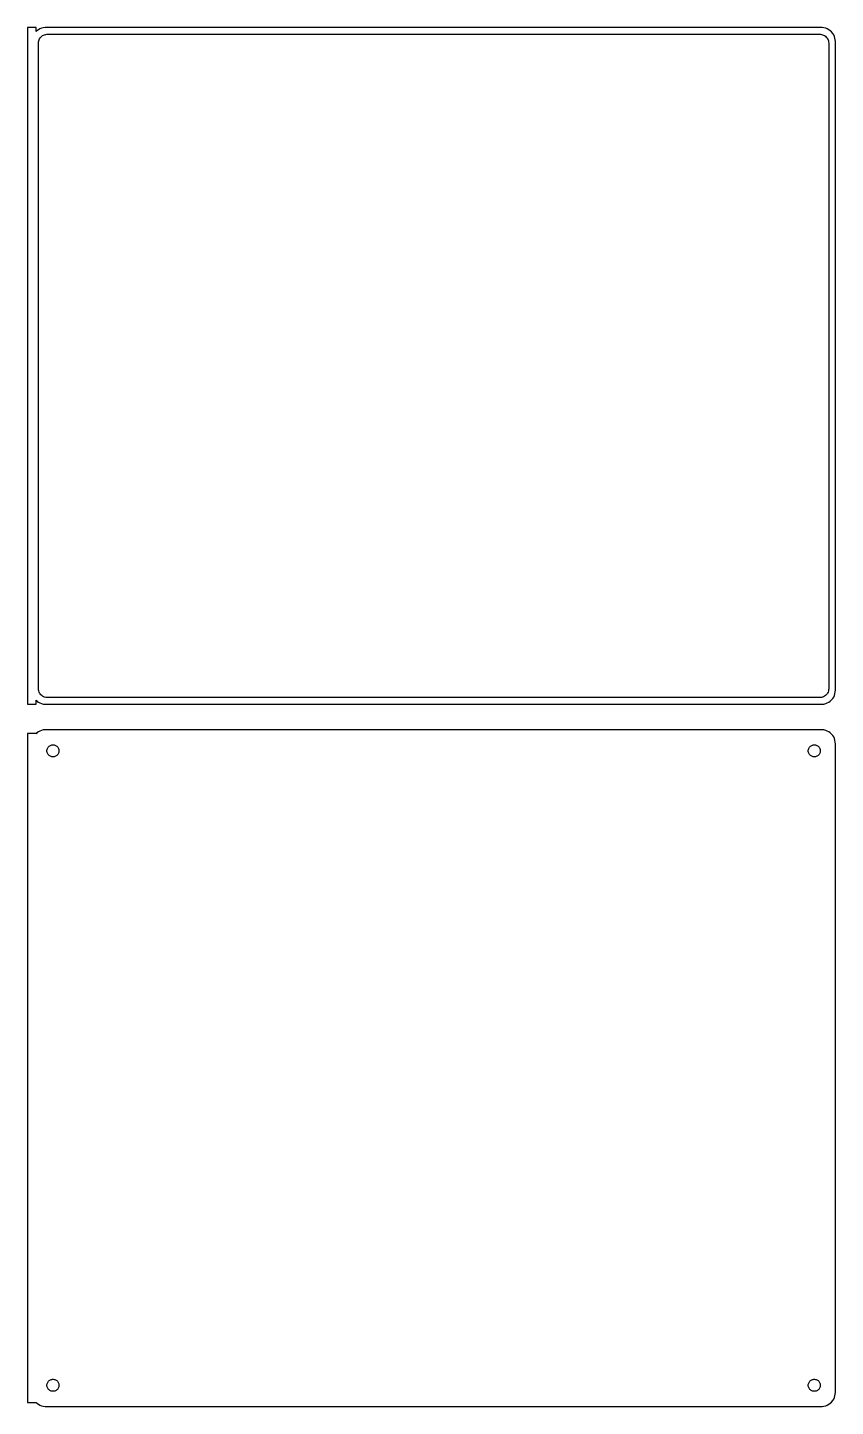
# Model space of a CAD drawing. Header units: metres. Extents: x -144 to 142, y 378 to 867.
import ezdxf

# ---------------------------------------------------------------- set-up
doc = ezdxf.new("R2010")
doc.units = ezdxf.units.M

msp = doc.modelspace()

# ---------------------------------------------------------------- linework, layer by layer
for p, q in [((-141, 866.979), (-144, 866.979)), ((-144, 866.979), (-144, 627.021)), ((-141, 865.559), (-141, 866.979)), ((-140.687, 865.853), (-141, 865.559)), ((-140.179, 866.222), (-140.687, 865.853)), ((-139.629, 866.524), (-140.179, 866.222)), ((-139.045, 866.755), (-139.629, 866.524)), ((-138.437, 866.911), (-139.045, 866.755)), ((-137.814, 866.99), (-138.437, 866.911)), ((137.814, 866.99), (-137.814, 866.99)), ((138.437, 866.911), (137.814, 866.99)), ((139.045, 866.755), (138.437, 866.911)), ((139.629, 866.524), (139.045, 866.755)), ((140.179, 866.222), (139.629, 866.524)), ((140.687, 865.853), (140.179, 866.222)), ((141.145, 865.423), (140.687, 865.853)), ((-140.113, 861.5), (-140.088, 861.89)), ((-140.113, 632.5), (-140.113, 861.5)), ((-140.088, 861.89), (-140.015, 862.274)), ((-140.015, 862.274), (-139.894, 862.646)), ((-139.894, 862.646), (-139.728, 863)), ((-139.728, 863), (-139.518, 863.33)), ((-139.518, 863.33), (-139.269, 863.631)), ((-139.269, 863.631), (-138.984, 863.899)), ((-138.984, 863.899), (-138.668, 864.128)), ((-138.668, 864.128), (-138.325, 864.317)), ((-138.325, 864.317), (-137.962, 864.461)), ((-137.962, 864.461), (-137.583, 864.558)), ((-137.583, 864.558), (-137.195, 864.607)), ((-137.195, 864.607), (137.195, 864.607)), ((137.195, 864.607), (137.583, 864.558)), ((137.583, 864.558), (137.962, 864.461)), ((137.962, 864.461), (138.325, 864.317)), ((138.325, 864.317), (138.668, 864.128)), ((138.668, 864.128), (138.984, 863.899)), ((138.984, 863.899), (139.269, 863.631)), ((139.269, 863.631), (139.518, 863.33)), ((139.518, 863.33), (139.728, 863)), ((139.728, 863), (139.894, 862.646)), ((139.894, 862.646), (140.015, 862.274)), ((140.015, 862.274), (140.088, 861.89)), ((140.088, 861.89), (140.113, 861.5)), ((140.113, 861.5), (140.113, 632.5)), ((141.545, 864.939), (141.145, 865.423)), ((141.882, 864.409), (141.545, 864.939)), ((142.149, 863.841), (141.882, 864.409)), ((142.343, 863.243), (142.149, 863.841)), ((142.461, 862.627), (142.343, 863.243)), ((142.5, 862), (142.461, 862.627)), ((142.5, 632), (142.5, 862)), ((-140.088, 632.11), (-140.113, 632.5)), ((-140.015, 631.726), (-140.088, 632.11)), ((-139.894, 631.354), (-140.015, 631.726)), ((-139.728, 631), (-139.894, 631.354)), ((-139.518, 630.67), (-139.728, 631)), ((139.728, 631), (139.518, 630.67)), ((139.894, 631.354), (139.728, 631)), ((140.015, 631.726), (139.894, 631.354)), ((140.088, 632.11), (140.015, 631.726)), ((140.113, 632.5), (140.088, 632.11)), ((142.343, 630.757), (142.461, 631.373)), ((142.461, 631.373), (142.5, 632)), ((-144, 627.021), (-141, 627.021)), ((-141, 627.021), (-141, 628.441)), ((-141, 628.441), (-140.687, 628.147)), ((-140.687, 628.147), (-140.179, 627.778)), ((-140.179, 627.778), (-139.629, 627.476)), ((-139.629, 627.476), (-139.045, 627.245)), ((-139.269, 630.369), (-139.518, 630.67)), ((-138.984, 630.101), (-139.269, 630.369)), ((-139.045, 627.245), (-138.437, 627.089)), ((-138.668, 629.872), (-138.984, 630.101)), ((-138.325, 629.683), (-138.668, 629.872)), ((-138.437, 627.089), (-137.814, 627.01)), ((-137.962, 629.539), (-138.325, 629.683)), ((-137.583, 629.442), (-137.962, 629.539)), ((-137.814, 627.01), (137.814, 627.01)), ((-137.195, 629.393), (-137.583, 629.442)), ((137.195, 629.393), (-137.195, 629.393)), ((137.583, 629.442), (137.195, 629.393)), ((137.962, 629.539), (137.583, 629.442)), ((137.814, 627.01), (138.437, 627.089)), ((138.325, 629.683), (137.962, 629.539)), ((138.668, 629.872), (138.325, 629.683)), ((138.437, 627.089), (139.045, 627.245)), ((138.984, 630.101), (138.668, 629.872)), ((139.269, 630.369), (138.984, 630.101)), ((139.045, 627.245), (139.629, 627.476)), ((139.518, 630.67), (139.269, 630.369)), ((139.629, 627.476), (140.179, 627.778)), ((140.179, 627.778), (140.687, 628.147)), ((140.687, 628.147), (141.145, 628.577)), ((141.145, 628.577), (141.545, 629.061)), ((141.545, 629.061), (141.882, 629.591)), ((141.882, 629.591), (142.149, 630.159)), ((142.149, 630.159), (142.343, 630.757)), ((-141, 616.653), (-144, 616.653)), ((-144, 616.653), (-144, 379.347)), ((-140.687, 616.853), (-141, 616.559)), ((-141, 616.559), (-141, 616.653)), ((-140.179, 617.222), (-140.687, 616.853)), ((-139.629, 617.524), (-140.179, 617.222)), ((-139.045, 617.755), (-139.629, 617.524)), ((-138.437, 617.911), (-139.045, 617.755)), ((-137.814, 617.99), (-138.437, 617.911)), ((137.814, 617.99), (-137.814, 617.99)), ((138.437, 617.911), (137.814, 617.99)), ((139.045, 617.755), (138.437, 617.911)), ((139.629, 617.524), (139.045, 617.755)), ((140.179, 617.222), (139.629, 617.524)), ((140.687, 616.853), (140.179, 617.222)), ((141.145, 616.423), (140.687, 616.853)), ((141.545, 615.939), (141.145, 616.423)), ((-137.068, 611.031), (-136.985, 611.286)), ((-136.985, 611.286), (-136.871, 611.529)), ((-136.871, 611.529), (-136.727, 611.755)), ((-136.727, 611.755), (-136.557, 611.962)), ((-136.557, 611.962), (-136.361, 612.145)), ((-136.361, 612.145), (-136.144, 612.303)), ((-136.144, 612.303), (-135.909, 612.432)), ((-135.909, 612.432), (-135.66, 612.531)), ((-135.66, 612.531), (-135.4, 612.597)), ((-135.4, 612.597), (-135.134, 612.631)), ((-135.134, 612.631), (-134.866, 612.631)), ((-134.866, 612.631), (-134.6, 612.597)), ((-134.6, 612.597), (-134.34, 612.531)), ((-134.34, 612.531), (-134.091, 612.432)), ((-134.091, 612.432), (-133.856, 612.303)), ((-133.856, 612.303), (-133.639, 612.145)), ((-133.639, 612.145), (-133.443, 611.962)), ((-133.443, 611.962), (-133.273, 611.755)), ((-133.273, 611.755), (-133.129, 611.529)), ((-133.129, 611.529), (-133.015, 611.286)), ((-133.015, 611.286), (-132.932, 611.031)), ((132.932, 611.031), (133.015, 611.286)), ((133.015, 611.286), (133.129, 611.529)), ((133.129, 611.529), (133.273, 611.755)), ((133.273, 611.755), (133.443, 611.962)), ((133.443, 611.962), (133.639, 612.145)), ((133.639, 612.145), (133.856, 612.303)), ((133.856, 612.303), (134.091, 612.432)), ((134.091, 612.432), (134.34, 612.531)), ((134.34, 612.531), (134.6, 612.597)), ((134.6, 612.597), (134.866, 612.631)), ((134.866, 612.631), (135.134, 612.631)), ((135.134, 612.631), (135.4, 612.597)), ((135.4, 612.597), (135.66, 612.531)), ((135.66, 612.531), (135.909, 612.432)), ((135.909, 612.432), (136.144, 612.303)), ((136.144, 612.303), (136.361, 612.145)), ((136.361, 612.145), (136.557, 611.962)), ((136.557, 611.962), (136.727, 611.755)), ((136.727, 611.755), (136.871, 611.529)), ((136.871, 611.529), (136.985, 611.286)), ((136.985, 611.286), (137.068, 611.031)), ((141.882, 615.409), (141.545, 615.939)), ((142.149, 614.841), (141.882, 615.409)), ((142.343, 614.243), (142.149, 614.841)), ((142.461, 613.627), (142.343, 614.243)), ((142.5, 613), (142.461, 613.627)), ((142.5, 383), (142.5, 613)), ((-137.135, 610.5), (-137.118, 610.768)), ((-137.118, 610.232), (-137.135, 610.5)), ((-137.118, 610.768), (-137.068, 611.031)), ((-137.068, 609.969), (-137.118, 610.232)), ((-136.985, 609.714), (-137.068, 609.969)), ((-136.871, 609.471), (-136.985, 609.714)), ((-136.727, 609.245), (-136.871, 609.471)), ((-136.557, 609.038), (-136.727, 609.245)), ((-136.361, 608.855), (-136.557, 609.038)), ((-136.144, 608.697), (-136.361, 608.855)), ((-135.909, 608.568), (-136.144, 608.697)), ((-135.66, 608.469), (-135.909, 608.568)), ((-135.4, 608.403), (-135.66, 608.469)), ((-135.134, 608.369), (-135.4, 608.403)), ((-134.866, 608.369), (-135.134, 608.369)), ((-134.6, 608.403), (-134.866, 608.369)), ((-134.34, 608.469), (-134.6, 608.403)), ((-134.091, 608.568), (-134.34, 608.469)), ((-133.856, 608.697), (-134.091, 608.568)), ((-133.639, 608.855), (-133.856, 608.697)), ((-133.443, 609.038), (-133.639, 608.855)), ((-133.273, 609.245), (-133.443, 609.038)), ((-133.129, 609.471), (-133.273, 609.245)), ((-133.015, 609.714), (-133.129, 609.471)), ((-132.932, 609.969), (-133.015, 609.714)), ((-132.932, 611.031), (-132.882, 610.768)), ((-132.882, 610.232), (-132.932, 609.969)), ((-132.882, 610.768), (-132.865, 610.5)), ((-132.865, 610.5), (-132.882, 610.232)), ((132.865, 610.5), (132.882, 610.768)), ((132.882, 610.232), (132.865, 610.5)), ((132.882, 610.768), (132.932, 611.031)), ((132.932, 609.969), (132.882, 610.232)), ((133.015, 609.714), (132.932, 609.969)), ((133.129, 609.471), (133.015, 609.714)), ((133.273, 609.245), (133.129, 609.471)), ((133.443, 609.038), (133.273, 609.245)), ((133.639, 608.855), (133.443, 609.038)), ((133.856, 608.697), (133.639, 608.855)), ((134.091, 608.568), (133.856, 608.697)), ((134.34, 608.469), (134.091, 608.568)), ((134.6, 608.403), (134.34, 608.469)), ((134.866, 608.369), (134.6, 608.403)), ((135.134, 608.369), (134.866, 608.369)), ((135.4, 608.403), (135.134, 608.369)), ((135.66, 608.469), (135.4, 608.403)), ((135.909, 608.568), (135.66, 608.469)), ((136.144, 608.697), (135.909, 608.568)), ((136.361, 608.855), (136.144, 608.697)), ((136.557, 609.038), (136.361, 608.855)), ((136.727, 609.245), (136.557, 609.038)), ((136.871, 609.471), (136.727, 609.245)), ((136.985, 609.714), (136.871, 609.471)), ((137.068, 609.969), (136.985, 609.714)), ((137.068, 611.031), (137.118, 610.768)), ((137.118, 610.232), (137.068, 609.969)), ((137.118, 610.768), (137.135, 610.5)), ((137.135, 610.5), (137.118, 610.232)), ((-136.985, 386.286), (-136.871, 386.529)), ((-136.871, 386.529), (-136.727, 386.755)), ((-136.727, 386.755), (-136.557, 386.962)), ((-136.557, 386.962), (-136.361, 387.145)), ((-136.361, 387.145), (-136.144, 387.303)), ((-136.144, 387.303), (-135.909, 387.432)), ((-135.909, 387.432), (-135.66, 387.531)), ((-135.66, 387.531), (-135.4, 387.597)), ((-135.4, 387.597), (-135.134, 387.631)), ((-135.134, 387.631), (-134.866, 387.631)), ((-134.866, 387.631), (-134.6, 387.597)), ((-134.6, 387.597), (-134.34, 387.531)), ((-134.34, 387.531), (-134.091, 387.432)), ((-134.091, 387.432), (-133.856, 387.303)), ((-133.856, 387.303), (-133.639, 387.145)), ((-133.639, 387.145), (-133.443, 386.962)), ((-133.443, 386.962), (-133.273, 386.755)), ((-133.273, 386.755), (-133.129, 386.529)), ((-133.129, 386.529), (-133.015, 386.286)), ((133.015, 386.286), (133.129, 386.529)), ((133.129, 386.529), (133.273, 386.755)), ((133.273, 386.755), (133.443, 386.962)), ((133.443, 386.962), (133.639, 387.145)), ((133.639, 387.145), (133.856, 387.303)), ((133.856, 387.303), (134.091, 387.432)), ((134.091, 387.432), (134.34, 387.531)), ((134.34, 387.531), (134.6, 387.597)), ((134.6, 387.597), (134.866, 387.631)), ((134.866, 387.631), (135.134, 387.631)), ((135.134, 387.631), (135.4, 387.597)), ((135.4, 387.597), (135.66, 387.531)), ((135.66, 387.531), (135.909, 387.432)), ((135.909, 387.432), (136.144, 387.303)), ((136.144, 387.303), (136.361, 387.145)), ((136.361, 387.145), (136.557, 386.962)), ((136.557, 386.962), (136.727, 386.755)), ((136.727, 386.755), (136.871, 386.529)), ((136.871, 386.529), (136.985, 386.286)), ((-137.135, 385.5), (-137.118, 385.768)), ((-137.118, 385.232), (-137.135, 385.5)), ((-137.118, 385.768), (-137.068, 386.031)), ((-137.068, 384.969), (-137.118, 385.232)), ((-137.068, 386.031), (-136.985, 386.286)), ((-136.985, 384.714), (-137.068, 384.969)), ((-136.871, 384.471), (-136.985, 384.714)), ((-136.727, 384.245), (-136.871, 384.471)), ((-136.557, 384.038), (-136.727, 384.245)), ((-136.361, 383.855), (-136.557, 384.038)), ((-136.144, 383.697), (-136.361, 383.855)), ((-135.909, 383.568), (-136.144, 383.697)), ((-135.66, 383.469), (-135.909, 383.568)), ((-135.4, 383.403), (-135.66, 383.469)), ((-135.134, 383.369), (-135.4, 383.403)), ((-134.866, 383.369), (-135.134, 383.369)), ((-134.6, 383.403), (-134.866, 383.369)), ((-134.34, 383.469), (-134.6, 383.403)), ((-134.091, 383.568), (-134.34, 383.469)), ((-133.856, 383.697), (-134.091, 383.568)), ((-133.639, 383.855), (-133.856, 383.697)), ((-133.443, 384.038), (-133.639, 383.855)), ((-133.273, 384.245), (-133.443, 384.038)), ((-133.129, 384.471), (-133.273, 384.245)), ((-133.015, 384.714), (-133.129, 384.471)), ((-133.015, 386.286), (-132.932, 386.031)), ((-132.932, 384.969), (-133.015, 384.714)), ((-132.932, 386.031), (-132.882, 385.768)), ((-132.882, 385.232), (-132.932, 384.969)), ((-132.882, 385.768), (-132.865, 385.5)), ((-132.865, 385.5), (-132.882, 385.232)), ((132.865, 385.5), (132.882, 385.768)), ((132.882, 385.232), (132.865, 385.5)), ((132.882, 385.768), (132.932, 386.031)), ((132.932, 384.969), (132.882, 385.232)), ((132.932, 386.031), (133.015, 386.286)), ((133.015, 384.714), (132.932, 384.969)), ((133.129, 384.471), (133.015, 384.714)), ((133.273, 384.245), (133.129, 384.471)), ((133.443, 384.038), (133.273, 384.245)), ((133.639, 383.855), (133.443, 384.038)), ((133.856, 383.697), (133.639, 383.855)), ((134.091, 383.568), (133.856, 383.697)), ((134.34, 383.469), (134.091, 383.568)), ((134.6, 383.403), (134.34, 383.469)), ((134.866, 383.369), (134.6, 383.403)), ((135.134, 383.369), (134.866, 383.369)), ((135.4, 383.403), (135.134, 383.369)), ((135.66, 383.469), (135.4, 383.403)), ((135.909, 383.568), (135.66, 383.469)), ((136.144, 383.697), (135.909, 383.568)), ((136.361, 383.855), (136.144, 383.697)), ((136.557, 384.038), (136.361, 383.855)), ((136.727, 384.245), (136.557, 384.038)), ((136.871, 384.471), (136.727, 384.245)), ((136.985, 384.714), (136.871, 384.471)), ((136.985, 386.286), (137.068, 386.031)), ((137.068, 384.969), (136.985, 384.714)), ((137.068, 386.031), (137.118, 385.768)), ((137.118, 385.232), (137.068, 384.969)), ((137.118, 385.768), (137.135, 385.5)), ((137.135, 385.5), (137.118, 385.232)), ((142.149, 381.159), (142.343, 381.757)), ((142.343, 381.757), (142.461, 382.373)), ((142.461, 382.373), (142.5, 383)), ((-144, 379.347), (-141, 379.347)), ((-141, 379.347), (-141, 379.441)), ((-141, 379.441), (-140.687, 379.147)), ((-140.687, 379.147), (-140.179, 378.778)), ((-140.179, 378.778), (-139.629, 378.476)), ((-139.629, 378.476), (-139.045, 378.245)), ((-139.045, 378.245), (-138.437, 378.089)), ((-138.437, 378.089), (-137.814, 378.01)), ((-137.814, 378.01), (137.814, 378.01)), ((137.814, 378.01), (138.437, 378.089)), ((138.437, 378.089), (139.045, 378.245)), ((139.045, 378.245), (139.629, 378.476)), ((139.629, 378.476), (140.179, 378.778)), ((140.179, 378.778), (140.687, 379.147)), ((140.687, 379.147), (141.145, 379.577)), ((141.145, 379.577), (141.545, 380.061)), ((141.545, 380.061), (141.882, 380.591)), ((141.882, 380.591), (142.149, 381.159))]:
    msp.add_line(p, q)

doc.saveas('drawing.dxf')
